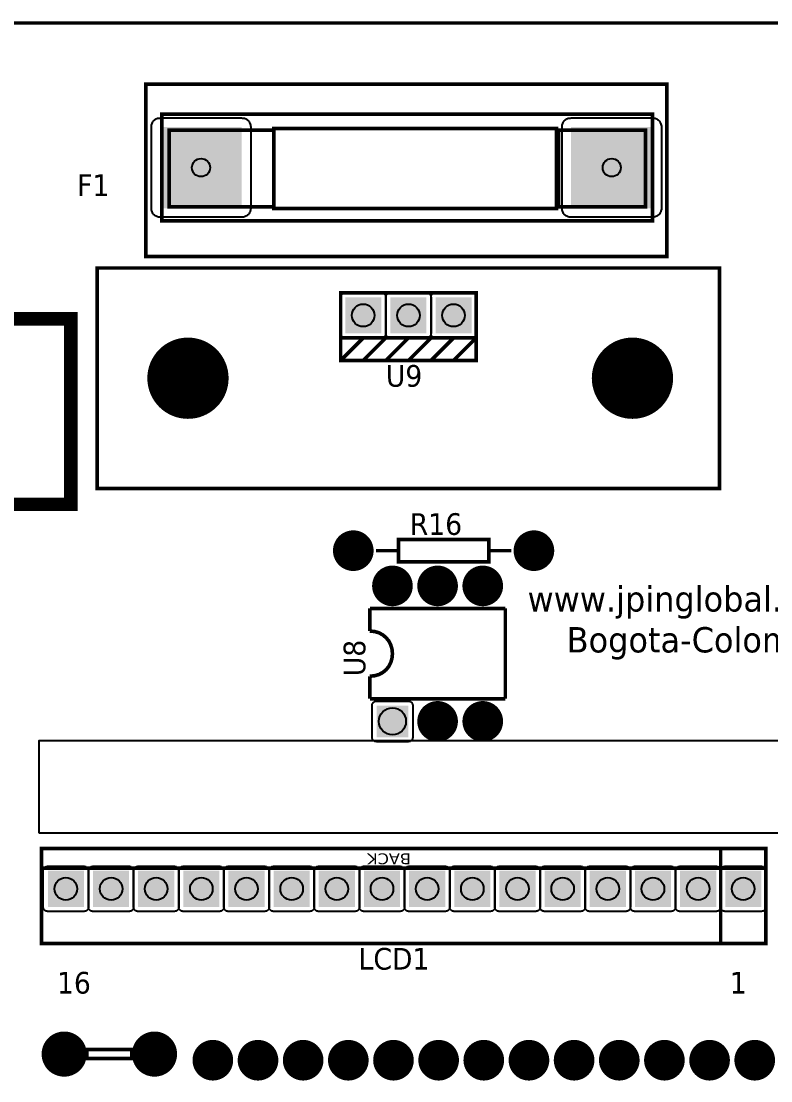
# Model space of a CAD drawing. Header units: millimetres. Extents: x 123.5 to 144.3, y 105.4 to 121.6.
# Drawn here: x 128.275 to 130.765, y 110.957 to 114.477 of the extents above; entities that cross this region are included whole.
import ezdxf

# ---------------------------------------------------------------- set-up
doc = ezdxf.new("R2010")
doc.units = ezdxf.units.MM
doc.layers.add('DESC', color=250, linetype='Continuous')
doc.styles.get("Standard").update_dxf_attribs({"font": 'tahoma.ttf'})

# ---------------------------------------------------------------- blocks, each defined once
blk = doc.blocks.new('EPAD')
at = {"const_width": 0.5}
blk.add_lwpolyline([(-0.25, 0, 1), (0.25, 0, 1)], format="xyb", close=True, dxfattribs=at)
blk = doc.blocks.new('RPAD')
blk.add_trace([(-0.5, -0.5), (-0.5, 0.5), (0.5, -0.5), (0.5, 0.5)])
blk = doc.blocks.new('tarjetaconvariacion')
for points, const_width in [([(127.847, 109.7465), (133.0405, 109.7465), (133.0405, 113.7851), (127.847, 113.7851), (127.847, 109.7465)], 0.008), ([(127.847, 109.7465), (133.0405, 109.7465), (133.0405, 113.7851), (127.847, 113.7851), (127.847, 109.7465)], 0.008), ([(127.847, 109.7465), (133.0405, 109.7465), (133.0405, 113.7851), (127.847, 113.7851), (127.847, 109.7465)], 0.008), ([(129.309, 113.268), (130.4625, 113.268), (130.4625, 113.6499), (129.309, 113.6499), (129.309, 113.268)], 0.008), ([(129.309, 113.268), (130.4625, 113.268), (130.4625, 113.6499), (129.309, 113.6499), (129.309, 113.268)], 0.008), ([(129.309, 113.268), (130.4625, 113.268), (130.4625, 113.6499), (129.309, 113.6499), (129.309, 113.268)], 0.008), ([(129.3444, 113.3467), (130.431, 113.3467), (130.431, 113.583), (129.3444, 113.583), (129.3444, 113.3467)], 0.008), ([(129.3444, 113.3467), (130.431, 113.3467), (130.431, 113.583), (129.3444, 113.583), (129.3444, 113.3467)], 0.008), ([(129.3444, 113.3467), (130.431, 113.3467), (130.431, 113.583), (129.3444, 113.583), (129.3444, 113.3467)], 0.008), ([(129.3602, 113.3782), (129.5924, 113.3782), (129.5924, 113.5475), (129.3602, 113.5475), (129.3602, 113.3782)], 0.008), ([(129.3602, 113.3782), (129.5924, 113.3782), (129.5924, 113.5475), (129.3602, 113.5475), (129.3602, 113.3782)], 0.008), ([(129.3602, 113.3782), (129.5924, 113.3782), (129.5924, 113.5475), (129.3602, 113.5475), (129.3602, 113.3782)], 0.008), ([(129.5924, 113.3743), (130.2184, 113.3743), (130.2184, 113.5515), (129.5924, 113.5515), (129.5924, 113.3743)], 0.008), ([(129.5924, 113.3743), (130.2184, 113.3743), (130.2184, 113.5515), (129.5924, 113.5515), (129.5924, 113.3743)], 0.008), ([(129.5924, 113.3743), (130.2184, 113.3743), (130.2184, 113.5515), (129.5924, 113.5515), (129.5924, 113.3743)], 0.008), ([(130.2224, 113.3782), (130.4153, 113.3782), (130.4153, 113.5475), (130.2224, 113.5475), (130.2224, 113.3782)], 0.008), ([(130.2224, 113.3782), (130.4153, 113.3782), (130.4153, 113.5475), (130.2224, 113.5475), (130.2224, 113.3782)], 0.008), ([(130.2224, 113.3782), (130.4153, 113.3782), (130.4153, 113.5475), (130.2224, 113.5475), (130.2224, 113.3782)], 0.008), ([(129.2013, 112.7544), (130.5793, 112.7544), (130.5793, 113.2426), (129.2013, 113.2426), (129.2013, 112.7544)], 0.008), ([(129.2013, 112.7544), (130.5793, 112.7544), (130.5793, 113.2426), (129.2013, 113.2426), (129.2013, 112.7544)], 0.008), ([(129.2013, 112.7544), (130.5793, 112.7544), (130.5793, 113.2426), (129.2013, 113.2426), (129.2013, 112.7544)], 0.008), ([(129.7403, 113.0877), (130.0403, 113.0877), (130.0403, 113.1877), (129.7403, 113.1877), (129.7403, 113.0877)], 0.008), ([(129.7403, 113.0877), (130.0403, 113.0877), (130.0403, 113.1877), (129.7403, 113.1877), (129.7403, 113.0877)], 0.008), ([(129.7403, 113.0877), (130.0403, 113.0877), (130.0403, 113.1877), (129.7403, 113.1877), (129.7403, 113.0877)], 0.008), ([(127.8837, 112.7191), (129.1426, 112.7191), (129.1426, 113.1301), (127.8837, 113.1301), (127.8837, 112.7191)], 0.03), ([(127.8837, 112.7191), (129.1426, 112.7191), (129.1426, 113.1301), (127.8837, 113.1301), (127.8837, 112.7191)], 0.03), ([(127.8837, 112.7191), (129.1426, 112.7191), (129.1426, 113.1301), (127.8837, 113.1301), (127.8837, 112.7191)], 0.03), ([(130.0403, 113.0877), (130.0403, 113.0377), (129.7403, 113.0377), (129.7403, 113.0877)], 0.008), ([(129.7903, 113.0877), (129.7403, 113.0377)], 0.008), ([(130.0403, 113.0877), (130.0403, 113.0377), (129.7403, 113.0377), (129.7403, 113.0877)], 0.008), ([(129.7903, 113.0877), (129.7403, 113.0377)], 0.008), ([(130.0403, 113.0877), (130.0403, 113.0377), (129.7403, 113.0377), (129.7403, 113.0877)], 0.008), ([(129.7903, 113.0877), (129.7403, 113.0377)], 0.008), ([(129.8403, 113.0877), (129.7903, 113.0377)], 0.008), ([(129.8403, 113.0877), (129.7903, 113.0377)], 0.008), ([(129.8403, 113.0877), (129.7903, 113.0377)], 0.008), ([(129.8903, 113.0877), (129.8403, 113.0377)], 0.008), ([(129.8903, 113.0877), (129.8403, 113.0377)], 0.008), ([(129.8903, 113.0877), (129.8403, 113.0377)], 0.008), ([(129.9403, 113.0877), (129.8903, 113.0377)], 0.008), ([(129.9403, 113.0877), (129.8903, 113.0377)], 0.008), ([(129.9403, 113.0877), (129.8903, 113.0377)], 0.008), ([(129.9903, 113.0877), (129.9403, 113.0377)], 0.008), ([(129.9903, 113.0877), (129.9403, 113.0377)], 0.008), ([(129.9903, 113.0877), (129.9403, 113.0377)], 0.008), ([(130.0403, 113.0877), (129.9903, 113.0377)], 0.008), ([(130.0403, 113.0877), (129.9903, 113.0377)], 0.008), ([(130.0403, 113.0877), (129.9903, 113.0377)], 0.008), ([(129.8682, 112.5916), (130.0682, 112.5916), (130.0682, 112.6416), (129.8682, 112.6416), (129.8682, 112.5916)], 0.008), ([(129.8682, 112.5916), (130.0682, 112.5916), (130.0682, 112.6416), (129.8682, 112.6416), (129.8682, 112.5916)], 0.008), ([(129.8682, 112.5916), (130.0682, 112.5916), (130.0682, 112.6416), (129.8682, 112.6416), (129.8682, 112.5916)], 0.008), ([(129.8182, 112.6166), (129.8682, 112.6166)], 0.008), ([(129.8182, 112.6166), (129.8682, 112.6166)], 0.008), ([(129.8182, 112.6166), (129.8682, 112.6166)], 0.008), ([(130.0682, 112.6166), (130.1182, 112.6166)], 0.008), ([(130.0682, 112.6166), (130.1182, 112.6166)], 0.008), ([(130.0682, 112.6166), (130.1182, 112.6166)], 0.008), ([(129.8049, 112.4386), (129.8049, 112.4886)], 0.008), ([(129.8049, 112.4886), (130.1049, 112.4886)], 0.008), ([(129.8049, 112.4386), (129.8049, 112.4886)], 0.008), ([(129.8049, 112.4886), (130.1049, 112.4886)], 0.008), ([(129.8049, 112.4386), (129.8049, 112.4886)], 0.008), ([(129.8049, 112.4886), (130.1049, 112.4886)], 0.008), ([(130.1049, 112.2886), (130.1049, 112.4886)], 0.008), ([(130.1049, 112.2886), (130.1049, 112.4886)], 0.008), ([(130.1049, 112.2886), (130.1049, 112.4886)], 0.008), ([(129.8549, 112.3886), (129.8539, 112.3988), (129.8511, 112.4083), (129.8467, 112.4168), (129.8407, 112.4241), (129.8334, 112.4302), (129.8249, 112.4348), (129.8153, 112.4376), (129.8049, 112.4386)], 0.008), ([(129.8549, 112.3886), (129.8539, 112.3988), (129.8511, 112.4083), (129.8467, 112.4168), (129.8407, 112.4241), (129.8334, 112.4302), (129.8249, 112.4348), (129.8153, 112.4376), (129.8049, 112.4386)], 0.008), ([(129.8549, 112.3886), (129.8539, 112.3988), (129.8511, 112.4083), (129.8467, 112.4168), (129.8407, 112.4241), (129.8334, 112.4302), (129.8249, 112.4348), (129.8153, 112.4376), (129.8049, 112.4386)], 0.008), ([(129.8549, 112.3886), (129.8539, 112.3782), (129.8511, 112.3686), (129.8467, 112.3601), (129.8407, 112.3528), (129.8334, 112.3468), (129.8249, 112.3424), (129.8153, 112.3396), (129.8049, 112.3386)], 0.008), ([(129.8549, 112.3886), (129.8539, 112.3782), (129.8511, 112.3686), (129.8467, 112.3601), (129.8407, 112.3528), (129.8334, 112.3468), (129.8249, 112.3424), (129.8153, 112.3396), (129.8049, 112.3386)], 0.008), ([(129.8549, 112.3886), (129.8539, 112.3782), (129.8511, 112.3686), (129.8467, 112.3601), (129.8407, 112.3528), (129.8334, 112.3468), (129.8249, 112.3424), (129.8153, 112.3396), (129.8049, 112.3386)], 0.008), ([(129.8049, 112.2886), (129.8049, 112.3386)], 0.008), ([(129.8049, 112.2886), (129.8049, 112.3386)], 0.008), ([(129.8049, 112.2886), (129.8049, 112.3386)], 0.008), ([(129.8049, 112.2886), (130.1049, 112.2886)], 0.008), ([(129.8049, 112.2886), (130.1049, 112.2886)], 0.008), ([(129.8049, 112.2886), (130.1049, 112.2886)], 0.008), ([(129.0778, 111.7469), (130.6818, 111.7469), (130.6818, 111.9571), (129.0778, 111.9571), (129.0778, 111.7469)], 0.008), ([(129.0778, 111.7469), (130.6818, 111.7469), (130.6818, 111.9571), (129.0778, 111.9571), (129.0778, 111.7469)], 0.008), ([(129.0778, 111.7469), (130.6818, 111.7469), (130.6818, 111.9571), (129.0778, 111.9571), (129.0778, 111.7469)], 0.008), ([(130.5818, 111.7508), (130.5818, 111.9532)], 0.008), ([(130.5818, 111.7508), (130.5818, 111.9532)], 0.008), ([(130.5818, 111.7508), (130.5818, 111.9532)], 0.008), ([(130.679, 111.9138), (129.0806, 111.9138)], 0.008), ([(130.679, 111.9138), (129.0806, 111.9138)], 0.008), ([(130.679, 111.9138), (129.0806, 111.9138)], 0.008), ([(129.178, 111.4919), (129.278, 111.4919), (129.278, 111.5119), (129.178, 111.5119), (129.178, 111.4919)], 0.008), ([(129.178, 111.4919), (129.278, 111.4919), (129.278, 111.5119), (129.178, 111.5119), (129.178, 111.4919)], 0.008), ([(129.178, 111.4919), (129.278, 111.4919), (129.278, 111.5119), (129.178, 111.5119), (129.178, 111.4919)], 0.008)]:
    blk.add_lwpolyline(points, dxfattribs=dict(const_width=const_width))
for points in [[(129.341, 113.5748), (129.521, 113.5748), (129.5231, 113.5747), (129.5251, 113.5745), (129.527, 113.574), (129.5289, 113.5733), (129.5306, 113.5725), (129.5323, 113.5715), (129.5338, 113.5703), (129.5352, 113.5691), (129.5365, 113.5677), (129.5377, 113.5661), (129.5386, 113.5645), (129.5395, 113.5627), (129.5401, 113.5609), (129.5406, 113.5589), (129.5409, 113.5569), (129.541, 113.5548), (129.541, 113.3748), (129.5409, 113.3728), (129.5406, 113.3708), (129.5401, 113.3688), (129.5395, 113.367), (129.5386, 113.3652), (129.5377, 113.3636), (129.5365, 113.362), (129.5352, 113.3606), (129.5338, 113.3594), (129.5323, 113.3582), (129.5306, 113.3572), (129.5289, 113.3564), (129.527, 113.3557), (129.5251, 113.3552), (129.5231, 113.355), (129.521, 113.3548), (129.341, 113.3548), (129.3389, 113.355), (129.3369, 113.3552), (129.335, 113.3557), (129.3332, 113.3564), (129.3314, 113.3572), (129.3297, 113.3582), (129.3282, 113.3594), (129.3268, 113.3606), (129.3255, 113.362), (129.3244, 113.3636), (129.3234, 113.3652), (129.3226, 113.367), (129.3219, 113.3688), (129.3214, 113.3708), (129.3211, 113.3728), (129.321, 113.3748), (129.321, 113.5548), (129.3211, 113.5569), (129.3214, 113.5589), (129.3219, 113.5609), (129.3226, 113.5627), (129.3234, 113.5645), (129.3244, 113.5661), (129.3255, 113.5677), (129.3268, 113.5691), (129.3282, 113.5703), (129.3297, 113.5715), (129.3314, 113.5725), (129.3332, 113.5733), (129.335, 113.574), (129.3369, 113.5745), (129.3389, 113.5747), (129.341, 113.5748)], [(130.2505, 113.5748), (130.4305, 113.5748), (130.4325, 113.5747), (130.4346, 113.5745), (130.4365, 113.574), (130.4383, 113.5733), (130.4401, 113.5725), (130.4417, 113.5715), (130.4433, 113.5703), (130.4447, 113.5691), (130.446, 113.5677), (130.4471, 113.5661), (130.4481, 113.5645), (130.4489, 113.5627), (130.4496, 113.5609), (130.4501, 113.5589), (130.4504, 113.5569), (130.4505, 113.5548), (130.4505, 113.3748), (130.4504, 113.3728), (130.4501, 113.3708), (130.4496, 113.3688), (130.4489, 113.367), (130.4481, 113.3652), (130.4471, 113.3636), (130.446, 113.362), (130.4447, 113.3606), (130.4433, 113.3594), (130.4417, 113.3582), (130.4401, 113.3572), (130.4383, 113.3564), (130.4365, 113.3557), (130.4346, 113.3552), (130.4325, 113.355), (130.4305, 113.3548), (130.2505, 113.3548), (130.2484, 113.355), (130.2464, 113.3552), (130.2444, 113.3557), (130.2426, 113.3564), (130.2408, 113.3572), (130.2392, 113.3582), (130.2377, 113.3594), (130.2363, 113.3606), (130.235, 113.362), (130.2338, 113.3636), (130.2328, 113.3652), (130.232, 113.367), (130.2314, 113.3688), (130.2309, 113.3708), (130.2306, 113.3728), (130.2305, 113.3748), (130.2305, 113.5548), (130.2306, 113.5569), (130.2309, 113.5589), (130.2314, 113.5609), (130.232, 113.5627), (130.2328, 113.5645), (130.2338, 113.5661), (130.235, 113.5677), (130.2363, 113.5691), (130.2377, 113.5703), (130.2392, 113.5715), (130.2408, 113.5725), (130.2426, 113.5733), (130.2444, 113.574), (130.2464, 113.5745), (130.2484, 113.5747), (130.2505, 113.5748)], [(129.8303, 113.0877), (129.7503, 113.0877), (129.7493, 113.0877), (129.7483, 113.0879), (129.7473, 113.0881), (129.7464, 113.0884), (129.7455, 113.0888), (129.7447, 113.0893), (129.7439, 113.0899), (129.7432, 113.0906), (129.7425, 113.0913), (129.742, 113.092), (129.7415, 113.0928), (129.7411, 113.0937), (129.7407, 113.0946), (129.7405, 113.0956), (129.7403, 113.0966), (129.7403, 113.0977), (129.7403, 113.1777), (129.7403, 113.1787), (129.7405, 113.1797), (129.7407, 113.1807), (129.7411, 113.1816), (129.7415, 113.1825), (129.742, 113.1833), (129.7425, 113.1841), (129.7432, 113.1848), (129.7439, 113.1854), (129.7447, 113.186), (129.7455, 113.1865), (129.7464, 113.1869), (129.7473, 113.1872), (129.7483, 113.1875), (129.7493, 113.1876), (129.7503, 113.1877), (129.8303, 113.1877), (129.8313, 113.1876), (129.8323, 113.1875), (129.8333, 113.1872), (129.8342, 113.1869), (129.8351, 113.1865), (129.8359, 113.186), (129.8367, 113.1854), (129.8374, 113.1848), (129.838, 113.1841), (129.8386, 113.1833), (129.8391, 113.1825), (129.8395, 113.1816), (129.8399, 113.1807), (129.8401, 113.1797), (129.8402, 113.1787), (129.8403, 113.1777), (129.8403, 113.0977), (129.8402, 113.0966), (129.8401, 113.0956), (129.8399, 113.0946), (129.8395, 113.0937), (129.8391, 113.0928), (129.8386, 113.092), (129.838, 113.0913), (129.8374, 113.0906), (129.8367, 113.0899), (129.8359, 113.0893), (129.8351, 113.0888), (129.8342, 113.0884), (129.8333, 113.0881), (129.8323, 113.0879), (129.8313, 113.0877), (129.8303, 113.0877)], [(129.9303, 113.0877), (129.8503, 113.0877), (129.8493, 113.0877), (129.8483, 113.0879), (129.8473, 113.0881), (129.8464, 113.0884), (129.8455, 113.0888), (129.8447, 113.0893), (129.8439, 113.0899), (129.8432, 113.0906), (129.8425, 113.0913), (129.842, 113.092), (129.8415, 113.0928), (129.8411, 113.0937), (129.8407, 113.0946), (129.8405, 113.0956), (129.8403, 113.0966), (129.8403, 113.0977), (129.8403, 113.1777), (129.8403, 113.1787), (129.8405, 113.1797), (129.8407, 113.1807), (129.8411, 113.1816), (129.8415, 113.1825), (129.842, 113.1833), (129.8425, 113.1841), (129.8432, 113.1848), (129.8439, 113.1854), (129.8447, 113.186), (129.8455, 113.1865), (129.8464, 113.1869), (129.8473, 113.1872), (129.8483, 113.1875), (129.8493, 113.1876), (129.8503, 113.1877), (129.9303, 113.1877), (129.9313, 113.1876), (129.9323, 113.1875), (129.9333, 113.1872), (129.9342, 113.1869), (129.9351, 113.1865), (129.9359, 113.186), (129.9367, 113.1854), (129.9374, 113.1848), (129.938, 113.1841), (129.9386, 113.1833), (129.9391, 113.1825), (129.9395, 113.1816), (129.9399, 113.1807), (129.9401, 113.1797), (129.9402, 113.1787), (129.9403, 113.1777), (129.9403, 113.0977), (129.9402, 113.0966), (129.9401, 113.0956), (129.9399, 113.0946), (129.9395, 113.0937), (129.9391, 113.0928), (129.9386, 113.092), (129.938, 113.0913), (129.9374, 113.0906), (129.9367, 113.0899), (129.9359, 113.0893), (129.9351, 113.0888), (129.9342, 113.0884), (129.9333, 113.0881), (129.9323, 113.0879), (129.9313, 113.0877), (129.9303, 113.0877)], [(130.0303, 113.0877), (129.9503, 113.0877), (129.9493, 113.0877), (129.9483, 113.0879), (129.9473, 113.0881), (129.9464, 113.0884), (129.9455, 113.0888), (129.9447, 113.0893), (129.9439, 113.0899), (129.9432, 113.0906), (129.9425, 113.0913), (129.942, 113.092), (129.9415, 113.0928), (129.9411, 113.0937), (129.9407, 113.0946), (129.9405, 113.0956), (129.9403, 113.0966), (129.9403, 113.0977), (129.9403, 113.1777), (129.9403, 113.1787), (129.9405, 113.1797), (129.9407, 113.1807), (129.9411, 113.1816), (129.9415, 113.1825), (129.942, 113.1833), (129.9425, 113.1841), (129.9432, 113.1848), (129.9439, 113.1854), (129.9447, 113.186), (129.9455, 113.1865), (129.9464, 113.1869), (129.9473, 113.1872), (129.9483, 113.1875), (129.9493, 113.1876), (129.9503, 113.1877), (130.0303, 113.1877), (130.0313, 113.1876), (130.0323, 113.1875), (130.0333, 113.1872), (130.0342, 113.1869), (130.0351, 113.1865), (130.0359, 113.186), (130.0367, 113.1854), (130.0374, 113.1848), (130.038, 113.1841), (130.0386, 113.1833), (130.0391, 113.1825), (130.0395, 113.1816), (130.0399, 113.1807), (130.0401, 113.1797), (130.0402, 113.1787), (130.0403, 113.1777), (130.0403, 113.0977), (130.0402, 113.0966), (130.0401, 113.0956), (130.0399, 113.0946), (130.0395, 113.0937), (130.0391, 113.0928), (130.0386, 113.092), (130.038, 113.0913), (130.0374, 113.0906), (130.0367, 113.0899), (130.0359, 113.0893), (130.0351, 113.0888), (130.0342, 113.0884), (130.0333, 113.0881), (130.0323, 113.0879), (130.0313, 113.0877), (130.0303, 113.0877)], [(129.8199, 112.2836), (129.8899, 112.2836), (129.8909, 112.2836), (129.8919, 112.2834), (129.8929, 112.2832), (129.8938, 112.2829), (129.8947, 112.2825), (129.8955, 112.282), (129.8963, 112.2814), (129.897, 112.2808), (129.8976, 112.28), (129.8982, 112.2793), (129.8987, 112.2785), (129.8991, 112.2776), (129.8994, 112.2767), (129.8997, 112.2757), (129.8998, 112.2747), (129.8999, 112.2736), (129.8999, 112.2036), (129.8998, 112.2026), (129.8997, 112.2016), (129.8994, 112.2006), (129.8991, 112.1997), (129.8987, 112.1988), (129.8982, 112.198), (129.8976, 112.1972), (129.897, 112.1965), (129.8963, 112.1959), (129.8955, 112.1953), (129.8947, 112.1948), (129.8938, 112.1944), (129.8929, 112.1941), (129.8919, 112.1938), (129.8909, 112.1937), (129.8899, 112.1936), (129.8199, 112.1936), (129.8188, 112.1937), (129.8178, 112.1938), (129.8169, 112.1941), (129.8159, 112.1944), (129.8151, 112.1948), (129.8142, 112.1953), (129.8135, 112.1959), (129.8128, 112.1965), (129.8121, 112.1972), (129.8115, 112.198), (129.8111, 112.1988), (129.8106, 112.1997), (129.8103, 112.2006), (129.8101, 112.2016), (129.8099, 112.2026), (129.8099, 112.2036), (129.8099, 112.2736), (129.8099, 112.2747), (129.8101, 112.2757), (129.8103, 112.2767), (129.8106, 112.2776), (129.8111, 112.2785), (129.8115, 112.2793), (129.8121, 112.28), (129.8128, 112.2808), (129.8135, 112.2814), (129.8142, 112.282), (129.8151, 112.2825), (129.8159, 112.2829), (129.8169, 112.2832), (129.8178, 112.2834), (129.8188, 112.2836), (129.8199, 112.2836)], [(129.1718, 111.8178), (129.0918, 111.8178), (129.0907, 111.8178), (129.0897, 111.818), (129.0887, 111.8182), (129.0878, 111.8185), (129.0869, 111.8189), (129.0861, 111.8194), (129.0854, 111.82), (129.0846, 111.8206), (129.084, 111.8214), (129.0834, 111.8221), (129.0829, 111.8229), (129.0825, 111.8238), (129.0822, 111.8247), (129.082, 111.8257), (129.0818, 111.8267), (129.0818, 111.8278), (129.0818, 111.9078), (129.0818, 111.9088), (129.082, 111.9098), (129.0822, 111.9108), (129.0825, 111.9117), (129.0829, 111.9126), (129.0834, 111.9134), (129.084, 111.9142), (129.0846, 111.9149), (129.0854, 111.9155), (129.0861, 111.9161), (129.0869, 111.9166), (129.0878, 111.917), (129.0887, 111.9173), (129.0897, 111.9176), (129.0907, 111.9177), (129.0918, 111.9178), (129.1718, 111.9178), (129.1728, 111.9177), (129.1738, 111.9176), (129.1748, 111.9173), (129.1757, 111.917), (129.1766, 111.9166), (129.1774, 111.9161), (129.1782, 111.9155), (129.1789, 111.9149), (129.1795, 111.9142), (129.1801, 111.9134), (129.1806, 111.9126), (129.181, 111.9117), (129.1813, 111.9108), (129.1816, 111.9098), (129.1817, 111.9088), (129.1818, 111.9078), (129.1818, 111.8278), (129.1817, 111.8267), (129.1816, 111.8257), (129.1813, 111.8247), (129.181, 111.8238), (129.1806, 111.8229), (129.1801, 111.8221), (129.1795, 111.8214), (129.1789, 111.8206), (129.1782, 111.82), (129.1774, 111.8194), (129.1766, 111.8189), (129.1757, 111.8185), (129.1748, 111.8182), (129.1738, 111.818), (129.1728, 111.8178), (129.1718, 111.8178)], [(129.2718, 111.8178), (129.1918, 111.8178), (129.1907, 111.8178), (129.1897, 111.818), (129.1887, 111.8182), (129.1878, 111.8185), (129.1869, 111.8189), (129.1861, 111.8194), (129.1854, 111.82), (129.1846, 111.8206), (129.184, 111.8214), (129.1834, 111.8221), (129.1829, 111.8229), (129.1825, 111.8238), (129.1822, 111.8247), (129.182, 111.8257), (129.1818, 111.8267), (129.1818, 111.8278), (129.1818, 111.9078), (129.1818, 111.9088), (129.182, 111.9098), (129.1822, 111.9108), (129.1825, 111.9117), (129.1829, 111.9126), (129.1834, 111.9134), (129.184, 111.9142), (129.1846, 111.9149), (129.1854, 111.9155), (129.1861, 111.9161), (129.1869, 111.9166), (129.1878, 111.917), (129.1887, 111.9173), (129.1897, 111.9176), (129.1907, 111.9177), (129.1918, 111.9178), (129.2718, 111.9178), (129.2728, 111.9177), (129.2738, 111.9176), (129.2748, 111.9173), (129.2757, 111.917), (129.2766, 111.9166), (129.2774, 111.9161), (129.2782, 111.9155), (129.2789, 111.9149), (129.2795, 111.9142), (129.2801, 111.9134), (129.2806, 111.9126), (129.281, 111.9117), (129.2813, 111.9108), (129.2816, 111.9098), (129.2817, 111.9088), (129.2818, 111.9078), (129.2818, 111.8278), (129.2817, 111.8267), (129.2816, 111.8257), (129.2813, 111.8247), (129.281, 111.8238), (129.2806, 111.8229), (129.2801, 111.8221), (129.2795, 111.8214), (129.2789, 111.8206), (129.2782, 111.82), (129.2774, 111.8194), (129.2766, 111.8189), (129.2757, 111.8185), (129.2748, 111.8182), (129.2738, 111.818), (129.2728, 111.8178), (129.2718, 111.8178)], [(129.3718, 111.8178), (129.2918, 111.8178), (129.2907, 111.8178), (129.2897, 111.818), (129.2887, 111.8182), (129.2878, 111.8185), (129.2869, 111.8189), (129.2861, 111.8194), (129.2854, 111.82), (129.2846, 111.8206), (129.284, 111.8214), (129.2834, 111.8221), (129.2829, 111.8229), (129.2825, 111.8238), (129.2822, 111.8247), (129.282, 111.8257), (129.2818, 111.8267), (129.2818, 111.8278), (129.2818, 111.9078), (129.2818, 111.9088), (129.282, 111.9098), (129.2822, 111.9108), (129.2825, 111.9117), (129.2829, 111.9126), (129.2834, 111.9134), (129.284, 111.9142), (129.2846, 111.9149), (129.2854, 111.9155), (129.2861, 111.9161), (129.2869, 111.9166), (129.2878, 111.917), (129.2887, 111.9173), (129.2897, 111.9176), (129.2907, 111.9177), (129.2918, 111.9178), (129.3718, 111.9178), (129.3728, 111.9177), (129.3738, 111.9176), (129.3748, 111.9173), (129.3757, 111.917), (129.3766, 111.9166), (129.3774, 111.9161), (129.3782, 111.9155), (129.3789, 111.9149), (129.3795, 111.9142), (129.3801, 111.9134), (129.3806, 111.9126), (129.381, 111.9117), (129.3813, 111.9108), (129.3816, 111.9098), (129.3817, 111.9088), (129.3818, 111.9078), (129.3818, 111.8278), (129.3817, 111.8267), (129.3816, 111.8257), (129.3813, 111.8247), (129.381, 111.8238), (129.3806, 111.8229), (129.3801, 111.8221), (129.3795, 111.8214), (129.3789, 111.8206), (129.3782, 111.82), (129.3774, 111.8194), (129.3766, 111.8189), (129.3757, 111.8185), (129.3748, 111.8182), (129.3738, 111.818), (129.3728, 111.8178), (129.3718, 111.8178)], [(129.4718, 111.8178), (129.3918, 111.8178), (129.3907, 111.8178), (129.3897, 111.818), (129.3887, 111.8182), (129.3878, 111.8185), (129.3869, 111.8189), (129.3861, 111.8194), (129.3854, 111.82), (129.3846, 111.8206), (129.384, 111.8214), (129.3834, 111.8221), (129.3829, 111.8229), (129.3825, 111.8238), (129.3822, 111.8247), (129.382, 111.8257), (129.3818, 111.8267), (129.3818, 111.8278), (129.3818, 111.9078), (129.3818, 111.9088), (129.382, 111.9098), (129.3822, 111.9108), (129.3825, 111.9117), (129.3829, 111.9126), (129.3834, 111.9134), (129.384, 111.9142), (129.3846, 111.9149), (129.3854, 111.9155), (129.3861, 111.9161), (129.3869, 111.9166), (129.3878, 111.917), (129.3887, 111.9173), (129.3897, 111.9176), (129.3907, 111.9177), (129.3918, 111.9178), (129.4718, 111.9178), (129.4728, 111.9177), (129.4738, 111.9176), (129.4748, 111.9173), (129.4757, 111.917), (129.4766, 111.9166), (129.4774, 111.9161), (129.4782, 111.9155), (129.4789, 111.9149), (129.4795, 111.9142), (129.4801, 111.9134), (129.4806, 111.9126), (129.481, 111.9117), (129.4813, 111.9108), (129.4816, 111.9098), (129.4817, 111.9088), (129.4818, 111.9078), (129.4818, 111.8278), (129.4817, 111.8267), (129.4816, 111.8257), (129.4813, 111.8247), (129.481, 111.8238), (129.4806, 111.8229), (129.4801, 111.8221), (129.4795, 111.8214), (129.4789, 111.8206), (129.4782, 111.82), (129.4774, 111.8194), (129.4766, 111.8189), (129.4757, 111.8185), (129.4748, 111.8182), (129.4738, 111.818), (129.4728, 111.8178), (129.4718, 111.8178)], [(129.5718, 111.8178), (129.4918, 111.8178), (129.4907, 111.8178), (129.4897, 111.818), (129.4887, 111.8182), (129.4878, 111.8185), (129.4869, 111.8189), (129.4861, 111.8194), (129.4854, 111.82), (129.4846, 111.8206), (129.484, 111.8214), (129.4834, 111.8221), (129.4829, 111.8229), (129.4825, 111.8238), (129.4822, 111.8247), (129.482, 111.8257), (129.4818, 111.8267), (129.4818, 111.8278), (129.4818, 111.9078), (129.4818, 111.9088), (129.482, 111.9098), (129.4822, 111.9108), (129.4825, 111.9117), (129.4829, 111.9126), (129.4834, 111.9134), (129.484, 111.9142), (129.4846, 111.9149), (129.4854, 111.9155), (129.4861, 111.9161), (129.4869, 111.9166), (129.4878, 111.917), (129.4887, 111.9173), (129.4897, 111.9176), (129.4907, 111.9177), (129.4918, 111.9178), (129.5718, 111.9178), (129.5728, 111.9177), (129.5738, 111.9176), (129.5748, 111.9173), (129.5757, 111.917), (129.5766, 111.9166), (129.5774, 111.9161), (129.5782, 111.9155), (129.5789, 111.9149), (129.5795, 111.9142), (129.5801, 111.9134), (129.5806, 111.9126), (129.581, 111.9117), (129.5813, 111.9108), (129.5816, 111.9098), (129.5817, 111.9088), (129.5818, 111.9078), (129.5818, 111.8278), (129.5817, 111.8267), (129.5816, 111.8257), (129.5813, 111.8247), (129.581, 111.8238), (129.5806, 111.8229), (129.5801, 111.8221), (129.5795, 111.8214), (129.5789, 111.8206), (129.5782, 111.82), (129.5774, 111.8194), (129.5766, 111.8189), (129.5757, 111.8185), (129.5748, 111.8182), (129.5738, 111.818), (129.5728, 111.8178), (129.5718, 111.8178)], [(129.6718, 111.8178), (129.5918, 111.8178), (129.5907, 111.8178), (129.5897, 111.818), (129.5887, 111.8182), (129.5878, 111.8185), (129.5869, 111.8189), (129.5861, 111.8194), (129.5854, 111.82), (129.5846, 111.8206), (129.584, 111.8214), (129.5834, 111.8221), (129.5829, 111.8229), (129.5825, 111.8238), (129.5822, 111.8247), (129.582, 111.8257), (129.5818, 111.8267), (129.5818, 111.8278), (129.5818, 111.9078), (129.5818, 111.9088), (129.582, 111.9098), (129.5822, 111.9108), (129.5825, 111.9117), (129.5829, 111.9126), (129.5834, 111.9134), (129.584, 111.9142), (129.5846, 111.9149), (129.5854, 111.9155), (129.5861, 111.9161), (129.5869, 111.9166), (129.5878, 111.917), (129.5887, 111.9173), (129.5897, 111.9176), (129.5907, 111.9177), (129.5918, 111.9178), (129.6718, 111.9178), (129.6728, 111.9177), (129.6738, 111.9176), (129.6748, 111.9173), (129.6757, 111.917), (129.6766, 111.9166), (129.6774, 111.9161), (129.6782, 111.9155), (129.6789, 111.9149), (129.6795, 111.9142), (129.6801, 111.9134), (129.6806, 111.9126), (129.681, 111.9117), (129.6813, 111.9108), (129.6816, 111.9098), (129.6817, 111.9088), (129.6818, 111.9078), (129.6818, 111.8278), (129.6817, 111.8267), (129.6816, 111.8257), (129.6813, 111.8247), (129.681, 111.8238), (129.6806, 111.8229), (129.6801, 111.8221), (129.6795, 111.8214), (129.6789, 111.8206), (129.6782, 111.82), (129.6774, 111.8194), (129.6766, 111.8189), (129.6757, 111.8185), (129.6748, 111.8182), (129.6738, 111.818), (129.6728, 111.8178), (129.6718, 111.8178)], [(129.7718, 111.8178), (129.6918, 111.8178), (129.6907, 111.8178), (129.6897, 111.818), (129.6887, 111.8182), (129.6878, 111.8185), (129.6869, 111.8189), (129.6861, 111.8194), (129.6854, 111.82), (129.6846, 111.8206), (129.684, 111.8214), (129.6834, 111.8221), (129.6829, 111.8229), (129.6825, 111.8238), (129.6822, 111.8247), (129.682, 111.8257), (129.6818, 111.8267), (129.6818, 111.8278), (129.6818, 111.9078), (129.6818, 111.9088), (129.682, 111.9098), (129.6822, 111.9108), (129.6825, 111.9117), (129.6829, 111.9126), (129.6834, 111.9134), (129.684, 111.9142), (129.6846, 111.9149), (129.6854, 111.9155), (129.6861, 111.9161), (129.6869, 111.9166), (129.6878, 111.917), (129.6887, 111.9173), (129.6897, 111.9176), (129.6907, 111.9177), (129.6918, 111.9178), (129.7718, 111.9178), (129.7728, 111.9177), (129.7738, 111.9176), (129.7748, 111.9173), (129.7757, 111.917), (129.7766, 111.9166), (129.7774, 111.9161), (129.7782, 111.9155), (129.7789, 111.9149), (129.7795, 111.9142), (129.7801, 111.9134), (129.7806, 111.9126), (129.781, 111.9117), (129.7813, 111.9108), (129.7816, 111.9098), (129.7817, 111.9088), (129.7818, 111.9078), (129.7818, 111.8278), (129.7817, 111.8267), (129.7816, 111.8257), (129.7813, 111.8247), (129.781, 111.8238), (129.7806, 111.8229), (129.7801, 111.8221), (129.7795, 111.8214), (129.7789, 111.8206), (129.7782, 111.82), (129.7774, 111.8194), (129.7766, 111.8189), (129.7757, 111.8185), (129.7748, 111.8182), (129.7738, 111.818), (129.7728, 111.8178), (129.7718, 111.8178)], [(129.8718, 111.8178), (129.7918, 111.8178), (129.7907, 111.8178), (129.7897, 111.818), (129.7887, 111.8182), (129.7878, 111.8185), (129.7869, 111.8189), (129.7861, 111.8194), (129.7854, 111.82), (129.7846, 111.8206), (129.784, 111.8214), (129.7834, 111.8221), (129.7829, 111.8229), (129.7825, 111.8238), (129.7822, 111.8247), (129.782, 111.8257), (129.7818, 111.8267), (129.7818, 111.8278), (129.7818, 111.9078), (129.7818, 111.9088), (129.782, 111.9098), (129.7822, 111.9108), (129.7825, 111.9117), (129.7829, 111.9126), (129.7834, 111.9134), (129.784, 111.9142), (129.7846, 111.9149), (129.7854, 111.9155), (129.7861, 111.9161), (129.7869, 111.9166), (129.7878, 111.917), (129.7887, 111.9173), (129.7897, 111.9176), (129.7907, 111.9177), (129.7918, 111.9178), (129.8718, 111.9178), (129.8728, 111.9177), (129.8738, 111.9176), (129.8748, 111.9173), (129.8757, 111.917), (129.8766, 111.9166), (129.8774, 111.9161), (129.8782, 111.9155), (129.8789, 111.9149), (129.8795, 111.9142), (129.8801, 111.9134), (129.8806, 111.9126), (129.881, 111.9117), (129.8813, 111.9108), (129.8816, 111.9098), (129.8817, 111.9088), (129.8818, 111.9078), (129.8818, 111.8278), (129.8817, 111.8267), (129.8816, 111.8257), (129.8813, 111.8247), (129.881, 111.8238), (129.8806, 111.8229), (129.8801, 111.8221), (129.8795, 111.8214), (129.8789, 111.8206), (129.8782, 111.82), (129.8774, 111.8194), (129.8766, 111.8189), (129.8757, 111.8185), (129.8748, 111.8182), (129.8738, 111.818), (129.8728, 111.8178), (129.8718, 111.8178)], [(129.9718, 111.8178), (129.8918, 111.8178), (129.8907, 111.8178), (129.8897, 111.818), (129.8887, 111.8182), (129.8878, 111.8185), (129.8869, 111.8189), (129.8861, 111.8194), (129.8854, 111.82), (129.8846, 111.8206), (129.884, 111.8214), (129.8834, 111.8221), (129.8829, 111.8229), (129.8825, 111.8238), (129.8822, 111.8247), (129.882, 111.8257), (129.8818, 111.8267), (129.8818, 111.8278), (129.8818, 111.9078), (129.8818, 111.9088), (129.882, 111.9098), (129.8822, 111.9108), (129.8825, 111.9117), (129.8829, 111.9126), (129.8834, 111.9134), (129.884, 111.9142), (129.8846, 111.9149), (129.8854, 111.9155), (129.8861, 111.9161), (129.8869, 111.9166), (129.8878, 111.917), (129.8887, 111.9173), (129.8897, 111.9176), (129.8907, 111.9177), (129.8918, 111.9178), (129.9718, 111.9178), (129.9728, 111.9177), (129.9738, 111.9176), (129.9748, 111.9173), (129.9757, 111.917), (129.9766, 111.9166), (129.9774, 111.9161), (129.9782, 111.9155), (129.9789, 111.9149), (129.9795, 111.9142), (129.9801, 111.9134), (129.9806, 111.9126), (129.981, 111.9117), (129.9813, 111.9108), (129.9816, 111.9098), (129.9817, 111.9088), (129.9818, 111.9078), (129.9818, 111.8278), (129.9817, 111.8267), (129.9816, 111.8257), (129.9813, 111.8247), (129.981, 111.8238), (129.9806, 111.8229), (129.9801, 111.8221), (129.9795, 111.8214), (129.9789, 111.8206), (129.9782, 111.82), (129.9774, 111.8194), (129.9766, 111.8189), (129.9757, 111.8185), (129.9748, 111.8182), (129.9738, 111.818), (129.9728, 111.8178), (129.9718, 111.8178)], [(130.0718, 111.8178), (129.9918, 111.8178), (129.9907, 111.8178), (129.9897, 111.818), (129.9887, 111.8182), (129.9878, 111.8185), (129.9869, 111.8189), (129.9861, 111.8194), (129.9854, 111.82), (129.9846, 111.8206), (129.984, 111.8214), (129.9834, 111.8221), (129.9829, 111.8229), (129.9825, 111.8238), (129.9822, 111.8247), (129.982, 111.8257), (129.9818, 111.8267), (129.9818, 111.8278), (129.9818, 111.9078), (129.9818, 111.9088), (129.982, 111.9098), (129.9822, 111.9108), (129.9825, 111.9117), (129.9829, 111.9126), (129.9834, 111.9134), (129.984, 111.9142), (129.9846, 111.9149), (129.9854, 111.9155), (129.9861, 111.9161), (129.9869, 111.9166), (129.9878, 111.917), (129.9887, 111.9173), (129.9897, 111.9176), (129.9907, 111.9177), (129.9918, 111.9178), (130.0718, 111.9178), (130.0728, 111.9177), (130.0738, 111.9176), (130.0748, 111.9173), (130.0757, 111.917), (130.0766, 111.9166), (130.0774, 111.9161), (130.0782, 111.9155), (130.0789, 111.9149), (130.0795, 111.9142), (130.0801, 111.9134), (130.0806, 111.9126), (130.081, 111.9117), (130.0813, 111.9108), (130.0816, 111.9098), (130.0817, 111.9088), (130.0818, 111.9078), (130.0818, 111.8278), (130.0817, 111.8267), (130.0816, 111.8257), (130.0813, 111.8247), (130.081, 111.8238), (130.0806, 111.8229), (130.0801, 111.8221), (130.0795, 111.8214), (130.0789, 111.8206), (130.0782, 111.82), (130.0774, 111.8194), (130.0766, 111.8189), (130.0757, 111.8185), (130.0748, 111.8182), (130.0738, 111.818), (130.0728, 111.8178), (130.0718, 111.8178)], [(130.1718, 111.8178), (130.0918, 111.8178), (130.0907, 111.8178), (130.0897, 111.818), (130.0887, 111.8182), (130.0878, 111.8185), (130.0869, 111.8189), (130.0861, 111.8194), (130.0854, 111.82), (130.0846, 111.8206), (130.084, 111.8214), (130.0834, 111.8221), (130.0829, 111.8229), (130.0825, 111.8238), (130.0822, 111.8247), (130.082, 111.8257), (130.0818, 111.8267), (130.0818, 111.8278), (130.0818, 111.9078), (130.0818, 111.9088), (130.082, 111.9098), (130.0822, 111.9108), (130.0825, 111.9117), (130.0829, 111.9126), (130.0834, 111.9134), (130.084, 111.9142), (130.0846, 111.9149), (130.0854, 111.9155), (130.0861, 111.9161), (130.0869, 111.9166), (130.0878, 111.917), (130.0887, 111.9173), (130.0897, 111.9176), (130.0907, 111.9177), (130.0918, 111.9178), (130.1718, 111.9178), (130.1728, 111.9177), (130.1738, 111.9176), (130.1748, 111.9173), (130.1757, 111.917), (130.1766, 111.9166), (130.1774, 111.9161), (130.1782, 111.9155), (130.1789, 111.9149), (130.1795, 111.9142), (130.1801, 111.9134), (130.1806, 111.9126), (130.181, 111.9117), (130.1813, 111.9108), (130.1816, 111.9098), (130.1817, 111.9088), (130.1818, 111.9078), (130.1818, 111.8278), (130.1817, 111.8267), (130.1816, 111.8257), (130.1813, 111.8247), (130.181, 111.8238), (130.1806, 111.8229), (130.1801, 111.8221), (130.1795, 111.8214), (130.1789, 111.8206), (130.1782, 111.82), (130.1774, 111.8194), (130.1766, 111.8189), (130.1757, 111.8185), (130.1748, 111.8182), (130.1738, 111.818), (130.1728, 111.8178), (130.1718, 111.8178)], [(130.2718, 111.8178), (130.1918, 111.8178), (130.1907, 111.8178), (130.1897, 111.818), (130.1887, 111.8182), (130.1878, 111.8185), (130.1869, 111.8189), (130.1861, 111.8194), (130.1854, 111.82), (130.1846, 111.8206), (130.184, 111.8214), (130.1834, 111.8221), (130.1829, 111.8229), (130.1825, 111.8238), (130.1822, 111.8247), (130.182, 111.8257), (130.1818, 111.8267), (130.1818, 111.8278), (130.1818, 111.9078), (130.1818, 111.9088), (130.182, 111.9098), (130.1822, 111.9108), (130.1825, 111.9117), (130.1829, 111.9126), (130.1834, 111.9134), (130.184, 111.9142), (130.1846, 111.9149), (130.1854, 111.9155), (130.1861, 111.9161), (130.1869, 111.9166), (130.1878, 111.917), (130.1887, 111.9173), (130.1897, 111.9176), (130.1907, 111.9177), (130.1918, 111.9178), (130.2718, 111.9178), (130.2728, 111.9177), (130.2738, 111.9176), (130.2748, 111.9173), (130.2757, 111.917), (130.2766, 111.9166), (130.2774, 111.9161), (130.2782, 111.9155), (130.2789, 111.9149), (130.2795, 111.9142), (130.2801, 111.9134), (130.2806, 111.9126), (130.281, 111.9117), (130.2813, 111.9108), (130.2816, 111.9098), (130.2817, 111.9088), (130.2818, 111.9078), (130.2818, 111.8278), (130.2817, 111.8267), (130.2816, 111.8257), (130.2813, 111.8247), (130.281, 111.8238), (130.2806, 111.8229), (130.2801, 111.8221), (130.2795, 111.8214), (130.2789, 111.8206), (130.2782, 111.82), (130.2774, 111.8194), (130.2766, 111.8189), (130.2757, 111.8185), (130.2748, 111.8182), (130.2738, 111.818), (130.2728, 111.8178), (130.2718, 111.8178)], [(130.3718, 111.8178), (130.2918, 111.8178), (130.2907, 111.8178), (130.2897, 111.818), (130.2887, 111.8182), (130.2878, 111.8185), (130.2869, 111.8189), (130.2861, 111.8194), (130.2854, 111.82), (130.2846, 111.8206), (130.284, 111.8214), (130.2834, 111.8221), (130.2829, 111.8229), (130.2825, 111.8238), (130.2822, 111.8247), (130.282, 111.8257), (130.2818, 111.8267), (130.2818, 111.8278), (130.2818, 111.9078), (130.2818, 111.9088), (130.282, 111.9098), (130.2822, 111.9108), (130.2825, 111.9117), (130.2829, 111.9126), (130.2834, 111.9134), (130.284, 111.9142), (130.2846, 111.9149), (130.2854, 111.9155), (130.2861, 111.9161), (130.2869, 111.9166), (130.2878, 111.917), (130.2887, 111.9173), (130.2897, 111.9176), (130.2907, 111.9177), (130.2918, 111.9178), (130.3718, 111.9178), (130.3728, 111.9177), (130.3738, 111.9176), (130.3748, 111.9173), (130.3757, 111.917), (130.3766, 111.9166), (130.3774, 111.9161), (130.3782, 111.9155), (130.3789, 111.9149), (130.3795, 111.9142), (130.3801, 111.9134), (130.3806, 111.9126), (130.381, 111.9117), (130.3813, 111.9108), (130.3816, 111.9098), (130.3817, 111.9088), (130.3818, 111.9078), (130.3818, 111.8278), (130.3817, 111.8267), (130.3816, 111.8257), (130.3813, 111.8247), (130.381, 111.8238), (130.3806, 111.8229), (130.3801, 111.8221), (130.3795, 111.8214), (130.3789, 111.8206), (130.3782, 111.82), (130.3774, 111.8194), (130.3766, 111.8189), (130.3757, 111.8185), (130.3748, 111.8182), (130.3738, 111.818), (130.3728, 111.8178), (130.3718, 111.8178)], [(130.4718, 111.8178), (130.3918, 111.8178), (130.3907, 111.8178), (130.3897, 111.818), (130.3887, 111.8182), (130.3878, 111.8185), (130.3869, 111.8189), (130.3861, 111.8194), (130.3854, 111.82), (130.3846, 111.8206), (130.384, 111.8214), (130.3834, 111.8221), (130.3829, 111.8229), (130.3825, 111.8238), (130.3822, 111.8247), (130.382, 111.8257), (130.3818, 111.8267), (130.3818, 111.8278), (130.3818, 111.9078), (130.3818, 111.9088), (130.382, 111.9098), (130.3822, 111.9108), (130.3825, 111.9117), (130.3829, 111.9126), (130.3834, 111.9134), (130.384, 111.9142), (130.3846, 111.9149), (130.3854, 111.9155), (130.3861, 111.9161), (130.3869, 111.9166), (130.3878, 111.917), (130.3887, 111.9173), (130.3897, 111.9176), (130.3907, 111.9177), (130.3918, 111.9178), (130.4718, 111.9178), (130.4728, 111.9177), (130.4738, 111.9176), (130.4748, 111.9173), (130.4757, 111.917), (130.4766, 111.9166), (130.4774, 111.9161), (130.4782, 111.9155), (130.4789, 111.9149), (130.4795, 111.9142), (130.4801, 111.9134), (130.4806, 111.9126), (130.481, 111.9117), (130.4813, 111.9108), (130.4816, 111.9098), (130.4817, 111.9088), (130.4818, 111.9078), (130.4818, 111.8278), (130.4817, 111.8267), (130.4816, 111.8257), (130.4813, 111.8247), (130.481, 111.8238), (130.4806, 111.8229), (130.4801, 111.8221), (130.4795, 111.8214), (130.4789, 111.8206), (130.4782, 111.82), (130.4774, 111.8194), (130.4766, 111.8189), (130.4757, 111.8185), (130.4748, 111.8182), (130.4738, 111.818), (130.4728, 111.8178), (130.4718, 111.8178)], [(130.5718, 111.8178), (130.4918, 111.8178), (130.4907, 111.8178), (130.4897, 111.818), (130.4887, 111.8182), (130.4878, 111.8185), (130.4869, 111.8189), (130.4861, 111.8194), (130.4854, 111.82), (130.4846, 111.8206), (130.484, 111.8214), (130.4834, 111.8221), (130.4829, 111.8229), (130.4825, 111.8238), (130.4822, 111.8247), (130.482, 111.8257), (130.4818, 111.8267), (130.4818, 111.8278), (130.4818, 111.9078), (130.4818, 111.9088), (130.482, 111.9098), (130.4822, 111.9108), (130.4825, 111.9117), (130.4829, 111.9126), (130.4834, 111.9134), (130.484, 111.9142), (130.4846, 111.9149), (130.4854, 111.9155), (130.4861, 111.9161), (130.4869, 111.9166), (130.4878, 111.917), (130.4887, 111.9173), (130.4897, 111.9176), (130.4907, 111.9177), (130.4918, 111.9178), (130.5718, 111.9178), (130.5728, 111.9177), (130.5738, 111.9176), (130.5748, 111.9173), (130.5757, 111.917), (130.5766, 111.9166), (130.5774, 111.9161), (130.5782, 111.9155), (130.5789, 111.9149), (130.5795, 111.9142), (130.5801, 111.9134), (130.5806, 111.9126), (130.581, 111.9117), (130.5813, 111.9108), (130.5816, 111.9098), (130.5817, 111.9088), (130.5818, 111.9078), (130.5818, 111.8278), (130.5817, 111.8267), (130.5816, 111.8257), (130.5813, 111.8247), (130.581, 111.8238), (130.5806, 111.8229), (130.5801, 111.8221), (130.5795, 111.8214), (130.5789, 111.8206), (130.5782, 111.82), (130.5774, 111.8194), (130.5766, 111.8189), (130.5757, 111.8185), (130.5748, 111.8182), (130.5738, 111.818), (130.5728, 111.8178), (130.5718, 111.8178)], [(130.6718, 111.8178), (130.5918, 111.8178), (130.5907, 111.8178), (130.5897, 111.818), (130.5887, 111.8182), (130.5878, 111.8185), (130.5869, 111.8189), (130.5861, 111.8194), (130.5854, 111.82), (130.5846, 111.8206), (130.584, 111.8214), (130.5834, 111.8221), (130.5829, 111.8229), (130.5825, 111.8238), (130.5822, 111.8247), (130.582, 111.8257), (130.5818, 111.8267), (130.5818, 111.8278), (130.5818, 111.9078), (130.5818, 111.9088), (130.582, 111.9098), (130.5822, 111.9108), (130.5825, 111.9117), (130.5829, 111.9126), (130.5834, 111.9134), (130.584, 111.9142), (130.5846, 111.9149), (130.5854, 111.9155), (130.5861, 111.9161), (130.5869, 111.9166), (130.5878, 111.917), (130.5887, 111.9173), (130.5897, 111.9176), (130.5907, 111.9177), (130.5918, 111.9178), (130.6718, 111.9178), (130.6728, 111.9177), (130.6738, 111.9176), (130.6748, 111.9173), (130.6757, 111.917), (130.6766, 111.9166), (130.6774, 111.9161), (130.6782, 111.9155), (130.6789, 111.9149), (130.6795, 111.9142), (130.6801, 111.9134), (130.6806, 111.9126), (130.681, 111.9117), (130.6813, 111.9108), (130.6816, 111.9098), (130.6817, 111.9088), (130.6818, 111.9078), (130.6818, 111.8278), (130.6817, 111.8267), (130.6816, 111.8257), (130.6813, 111.8247), (130.681, 111.8238), (130.6806, 111.8229), (130.6801, 111.8221), (130.6795, 111.8214), (130.6789, 111.8206), (130.6782, 111.82), (130.6774, 111.8194), (130.6766, 111.8189), (130.6757, 111.8185), (130.6748, 111.8182), (130.6738, 111.818), (130.6728, 111.8178), (130.6718, 111.8178)]]:
    blk.add_lwpolyline(points, close=True)
blk.add_lwpolyline([(129.072, 111.9919), (130.782, 111.9919), (130.782, 112.1959), (129.072, 112.1959), (129.072, 111.9919)])
for centre, radius in [((129.431, 113.4648), 0.02), ((130.3405, 113.4648), 0.02), ((129.7903, 113.1377), 0.025), ((129.8903, 113.1377), 0.025), ((129.9903, 113.1377), 0.025), ((129.4021, 112.9985), 0.03), ((130.3864, 112.9985), 0.03), ((129.7682, 112.6166), 0.025), ((130.1682, 112.6166), 0.025), ((129.8549, 112.5386), 0.03), ((129.9549, 112.5386), 0.03), ((130.0549, 112.5386), 0.03), ((129.8549, 112.2386), 0.03), ((129.9549, 112.2386), 0.03), ((130.0549, 112.2386), 0.03), ((129.1318, 111.8678), 0.025), ((129.2318, 111.8678), 0.025), ((129.3318, 111.8678), 0.025), ((129.4318, 111.8678), 0.025), ((129.5318, 111.8678), 0.025), ((129.6318, 111.8678), 0.025), ((129.7318, 111.8678), 0.025), ((129.8318, 111.8678), 0.025), ((129.9318, 111.8678), 0.025), ((130.0318, 111.8678), 0.025), ((130.1318, 111.8678), 0.025), ((130.2318, 111.8678), 0.025), ((130.3318, 111.8678), 0.025), ((130.4318, 111.8678), 0.025), ((130.5318, 111.8678), 0.025), ((130.6318, 111.8678), 0.025), ((129.128, 111.5019), 0.025), ((129.328, 111.5019), 0.025), ((129.4572, 111.4883), 0.03), ((129.5572, 111.4883), 0.03), ((129.6572, 111.4883), 0.03), ((129.7572, 111.4883), 0.03), ((129.8572, 111.4883), 0.03), ((129.9572, 111.4883), 0.03), ((130.0572, 111.4883), 0.03), ((130.1572, 111.4883), 0.03), ((130.2572, 111.4883), 0.03), ((130.3572, 111.4883), 0.03), ((130.4572, 111.4883), 0.03), ((130.5572, 111.4883), 0.03), ((130.6572, 111.4883), 0.03)]:
    blk.add_circle(centre, radius)
for name, p, xscale, yscale in [('RPAD', (129.431, 113.4648), 0.18, 0.18), ('RPAD', (130.3405, 113.4648), 0.18, 0.18), ('EPAD', (129.4021, 112.9985), 0.18, 0.18), ('EPAD', (129.4021, 112.9985), 0.15, 0.15), ('EPAD', (130.3864, 112.9985), 0.18, 0.18), ('EPAD', (130.3864, 112.9985), 0.15, 0.15), ('EPAD', (129.7682, 112.6166), 0.09, 0.09), ('EPAD', (129.7682, 112.6166), 0.07, 0.07), ('EPAD', (130.1682, 112.6166), 0.09, 0.09), ('EPAD', (130.1682, 112.6166), 0.07, 0.07), ('EPAD', (129.8549, 112.5386), 0.09, 0.09), ('EPAD', (129.9549, 112.5386), 0.09, 0.09), ('EPAD', (130.0549, 112.5386), 0.09, 0.09), ('EPAD', (129.8549, 112.5386), 0.07, 0.07), ('EPAD', (129.9549, 112.5386), 0.07, 0.07), ('EPAD', (130.0549, 112.5386), 0.07, 0.07), ('RPAD', (129.8549, 112.2386), 0.07, 0.07), ('EPAD', (129.9549, 112.2386), 0.09, 0.09), ('EPAD', (129.9549, 112.2386), 0.07, 0.07), ('EPAD', (130.0549, 112.2386), 0.09, 0.09), ('EPAD', (130.0549, 112.2386), 0.07, 0.07), ('EPAD', (129.128, 111.5019), 0.1, 0.1), ('EPAD', (129.328, 111.5019), 0.1, 0.1), ('EPAD', (129.128, 111.5019), 0.08, 0.08), ('EPAD', (129.328, 111.5019), 0.08, 0.08), ('EPAD', (129.4572, 111.4883), 0.09, 0.09), ('EPAD', (129.4572, 111.4883), 0.07, 0.07), ('EPAD', (129.5572, 111.4883), 0.09, 0.09), ('EPAD', (129.5572, 111.4883), 0.07, 0.07), ('EPAD', (129.6572, 111.4883), 0.09, 0.09), ('EPAD', (129.6572, 111.4883), 0.07, 0.07), ('EPAD', (129.7572, 111.4883), 0.09, 0.09), ('EPAD', (129.7572, 111.4883), 0.07, 0.07), ('EPAD', (129.8572, 111.4883), 0.09, 0.09), ('EPAD', (129.8572, 111.4883), 0.07, 0.07), ('EPAD', (129.9572, 111.4883), 0.09, 0.09), ('EPAD', (129.9572, 111.4883), 0.07, 0.07), ('EPAD', (130.0572, 111.4883), 0.09, 0.09), ('EPAD', (130.0572, 111.4883), 0.07, 0.07), ('EPAD', (130.1572, 111.4883), 0.09, 0.09), ('EPAD', (130.1572, 111.4883), 0.07, 0.07), ('EPAD', (130.2572, 111.4883), 0.09, 0.09), ('EPAD', (130.2572, 111.4883), 0.07, 0.07), ('EPAD', (130.3572, 111.4883), 0.09, 0.09), ('EPAD', (130.3572, 111.4883), 0.07, 0.07), ('EPAD', (130.4572, 111.4883), 0.09, 0.09), ('EPAD', (130.4572, 111.4883), 0.07, 0.07), ('EPAD', (130.5572, 111.4883), 0.09, 0.09), ('EPAD', (130.5572, 111.4883), 0.07, 0.07), ('EPAD', (130.6572, 111.4883), 0.09, 0.09), ('EPAD', (130.6572, 111.4883), 0.07, 0.07)]:
    blk.add_blockref(name, p, dxfattribs=dict(xscale=xscale, yscale=yscale))
at = {"xscale": 0.08, "yscale": 0.08, "rotation": 180}
for p in [(129.7903, 113.1377), (129.8903, 113.1377), (129.9903, 113.1377), (129.1318, 111.8678), (129.2318, 111.8678), (129.3318, 111.8678), (129.4318, 111.8678), (129.5318, 111.8678), (129.6318, 111.8678), (129.7318, 111.8678), (129.8318, 111.8678), (129.9318, 111.8678), (130.0318, 111.8678), (130.1318, 111.8678), (130.2318, 111.8678), (130.3318, 111.8678), (130.4318, 111.8678), (130.5318, 111.8678), (130.6318, 111.8678)]:
    blk.add_blockref('RPAD', p, dxfattribs=at)
for s, height, width, p in [('F1', 0.048, 1.041667, (129.1567, 113.4019)), ('F1', 0.048, 1.041667, (129.1567, 113.4019)), ('F1', 0.048, 1.041667, (129.1567, 113.4019)), ('U9', 0.048, 1.041667, (129.8403, 112.9797)), ('U9', 0.048, 1.041667, (129.8403, 112.9797)), ('U9', 0.048, 1.041667, (129.8403, 112.9797)), ('R16', 0.048, 1.041667, (129.8932, 112.6516)), ('R16', 0.048, 1.041667, (129.8932, 112.6516)), ('R16', 0.048, 1.041667, (129.8932, 112.6516)), ('www.jpinglobal.com', 0.056, 1.071429, (130.1541, 112.4819)), ('www.jpinglobal.com', 0.056, 1.071429, (130.1541, 112.4819)), ('www.jpinglobal.com', 0.056, 1.071429, (130.1541, 112.4819)), ('Bogota-Colombia', 0.056, 1.071429, (130.2407, 112.3913)), ('Bogota-Colombia', 0.056, 1.071429, (130.2407, 112.3913)), ('Bogota-Colombia', 0.056, 1.071429, (130.2407, 112.3913)), ('LCD1', 0.048, 1.041667, (129.7798, 111.6889)), ('LCD1', 0.048, 1.041667, (129.7798, 111.6889)), ('LCD1', 0.048, 1.041667, (129.7798, 111.6889)), ('16', 0.048, 1.041667, (129.112, 111.6359)), ('16', 0.048, 1.041667, (129.112, 111.6359)), ('16', 0.048, 1.041667, (129.112, 111.6359)), ('1', 0.048, 1.041667, (130.602, 111.6359)), ('1', 0.048, 1.041667, (130.602, 111.6359)), ('1', 0.048, 1.041667, (130.602, 111.6359))]:
    blk.add_text(s, height=height, dxfattribs=dict(width=width)).set_placement(p)
for s, height, rotation, width, p in [('U8', 0.048, 90, 1.041667, (129.7949, 112.3386)), ('U8', 0.048, 90, 1.041667, (129.7949, 112.3386)), ('U8', 0.048, 90, 1.041667, (129.7949, 112.3386)), ('BACK', 0.024, 180, 1.25, (129.8955, 111.9463)), ('BACK', 0.024, 180, 1.25, (129.8955, 111.9463)), ('BACK', 0.024, 180, 1.25, (129.8955, 111.9463))]:
    blk.add_text(s, height=height, rotation=rotation, dxfattribs=dict(width=width)).set_placement(p)

msp = doc.modelspace()

# ---------------------------------------------------------------- block references
at = {"layer": 'DESC', "xscale": 1.5, "yscale": 1.5, "zscale": 1.5}
msp.add_blockref('tarjetaconvariacion', (-65.2745, -56.2071), dxfattribs=at)

doc.saveas('drawing.dxf')
